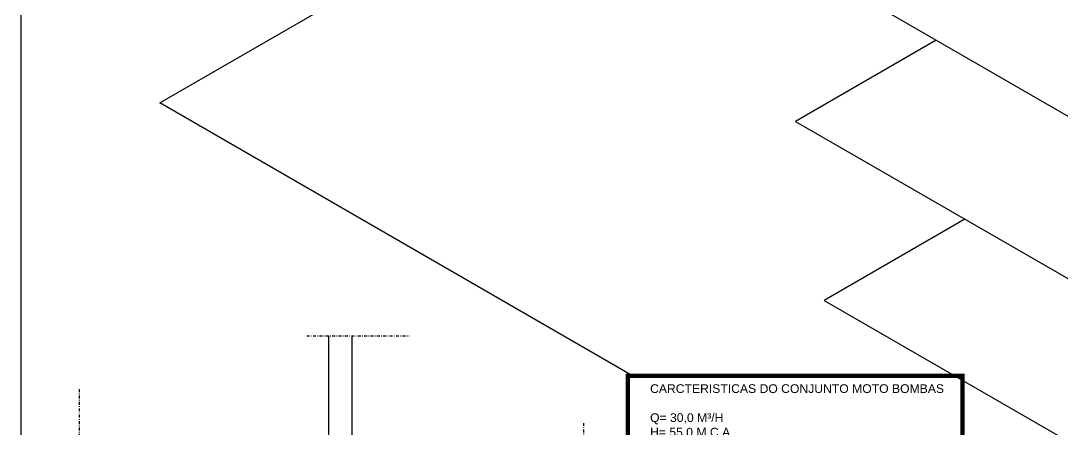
# Model space of a CAD drawing. Extents: x -120 to 1117, y 5 to 675.
# Drawn here: x 305.5 to 484.9, y 218.9 to 289.2 of the extents above; entities that cross this region are included whole.
import ezdxf

# ---------------------------------------------------------------- set-up
doc = ezdxf.new("R2010")
doc.units = 0
doc.header["$MEASUREMENT"] = 0
doc.linetypes.add('DASHDOT', pattern=[1, 0.5, -0.25, 0, -0.25])
doc.layers.get('0').update_dxf_attribs({"linetype": 'CONTINUOUS'})
for name, color, linetype in [('00', 7, 'CONTINUOUS'), ('carimbo', 4, 'CONTINUOUS'), ('moveis', 253, 'CONTINUOUS')]:
    doc.layers.add(name, color=color, linetype=linetype)
doc.styles.get("Standard").update_dxf_attribs({"font": 'arial.ttf'})

# ---------------------------------------------------------------- blocks, each defined once
blk = doc.blocks.new('A1')
at = {"color": 2}
blk.add_lwpolyline([(831, 10), (831, 584), (30, 584), (30, 10), (831, 10)], dxfattribs=at)

msp = doc.modelspace()

# ---------------------------------------------------------------- linework, layer by layer
at = {"color": 5, "linetype": 'Continuous', "const_width": 0.75}
msp.add_lwpolyline([(410.091, 228.107), (467.746, 228.107), (467.746, 207.968), (410.091, 207.968)], close=True, dxfattribs=at)
at = {"layer": '00', "color": 6, "linetype": 'DASHDOT'}
for p, q in [((354.785, 234.957), (372.458, 234.957)), ((315.602, 225.793), (315.602, 203.965)), ((402.471, 219.961), (402.471, 199.967))]:
    msp.add_line(p, q, dxfattribs=at)
at = {"layer": '00', "color": 7, "linetype": 'Continuous'}
for p, q in [((358.621, 217.796), (358.621, 234.957)), ((362.621, 217.796), (362.621, 234.957))]:
    msp.add_line(p, q, dxfattribs=at)
at = {"layer": 'moveis'}
for p, q in [((438.982, 299.916), (625.95, 191.971)), ((463.231, 285.916), (438.982, 271.916)), ((438.982, 271.916), (625.95, 163.971)), ((468.167, 255.066), (443.918, 241.067)), ((443.918, 241.067), (621.01, 138.823))]:
    msp.add_line(p, q, dxfattribs=at)
msp.add_lwpolyline([(410.895, 228.107), (329.505, 275.098), (450.857, 345.161), (459.855, 339.966)], dxfattribs=at)

# ---------------------------------------------------------------- block references
at = {"layer": 'carimbo', "linetype": 'Continuous'}
msp.add_blockref('A1', (275.544, 80.877), dxfattribs=at)

# ---------------------------------------------------------------- texts
at = {"linetype": 'Continuous', "insert": (413.937, 226.643), "char_height": 1.5, "attachment_point": 1}
msp.add_mtext('CARCTERISTICAS DO CONJUNTO MOTO BOMBAS\\P\\PQ= 30,0 M³/H\\PH= 55.0 M.C.A.\\PDIAM. RECALQUE 2½"\\PDIAM. SUCÇÃO  3"\\PTIPO CJ-9 DARKA  MONOESTÁGIO DE 7,5 CV.', dxfattribs=at)

doc.saveas('drawing.dxf')
